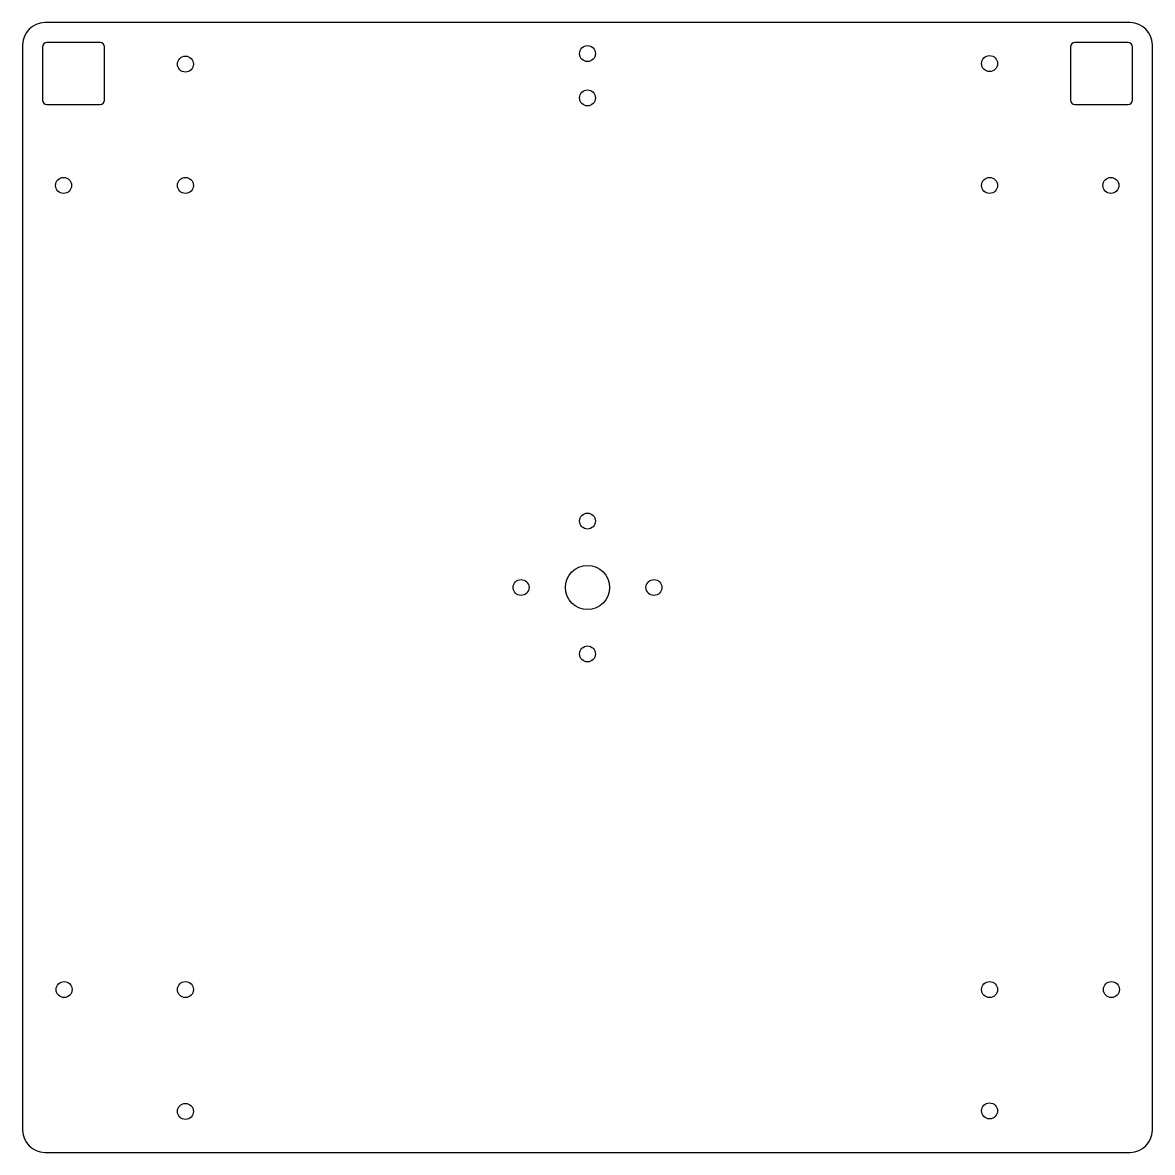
# Model space of a CAD drawing. Header units: millimetres. Extents: x -128 to 128, y -128 to 128.
import ezdxf

# ---------------------------------------------------------------- set-up
doc = ezdxf.new("R2010")
doc.units = ezdxf.units.MM

msp = doc.modelspace()

# ---------------------------------------------------------------- linework, layer by layer
at = {"color": 7, "linetype": 'Continuous', "lineweight": 25}
for p, q in [((122.5, 127.5), (-122.5, 127.5)), ((-127.5, 122.5), (-127.5, -122.5)), ((-110, 123), (-122, 123)), ((122, 123), (110, 123)), ((127.5, -122.5), (127.5, 122.5)), ((-123, 122), (-123, 110)), ((-109, 110), (-109, 122)), ((109, 122), (109, 110)), ((123, 110), (123, 122)), ((-122, 109), (-110, 109)), ((110, 109), (122, 109)), ((-122.5, -127.5), (122.5, -127.5))]:
    msp.add_line(p, q, dxfattribs=at)
for centre, radius in [((-90.75, 118.125), 1.8), ((0, 120.5), 1.8), ((90.75, 118.25), 1.8), ((0, 110.5), 1.8), ((-118.25, 90.75), 1.8), ((-90.75, 90.75), 1.8), ((90.75, 90.75), 1.8), ((118.125, 90.75), 1.8), ((0, 15), 1.8), ((0, 0), 5), ((-15, 0), 1.8), ((15, 0), 1.8), ((0, -15), 1.8), ((-118.125, -90.75), 1.8), ((-90.75, -90.75), 1.8), ((90.75, -90.75), 1.8), ((118.25, -90.75), 1.8), ((-90.75, -118.25), 1.8), ((90.75, -118.125), 1.8)]:
    msp.add_circle(centre, radius, dxfattribs=at)
for centre, radius, start, end in [((122.5, 122.5), 5, 0, 90), ((-122.5, 122.5), 5, 90, 180), ((-122, 122), 1, 90, 180), ((-110, 122), 1, 0, 90), ((110, 122), 1, 90, 180), ((122, 122), 1, 0, 90), ((-122, 110), 1, 180, 270), ((-110, 110), 1, 270, 0), ((110, 110), 1, 180, 270), ((122, 110), 1, 270, 0), ((-122.5, -122.5), 5, 180, 270), ((122.5, -122.5), 5, 270, 0)]:
    msp.add_arc(centre, radius, start, end, dxfattribs=at)

doc.saveas('drawing.dxf')
